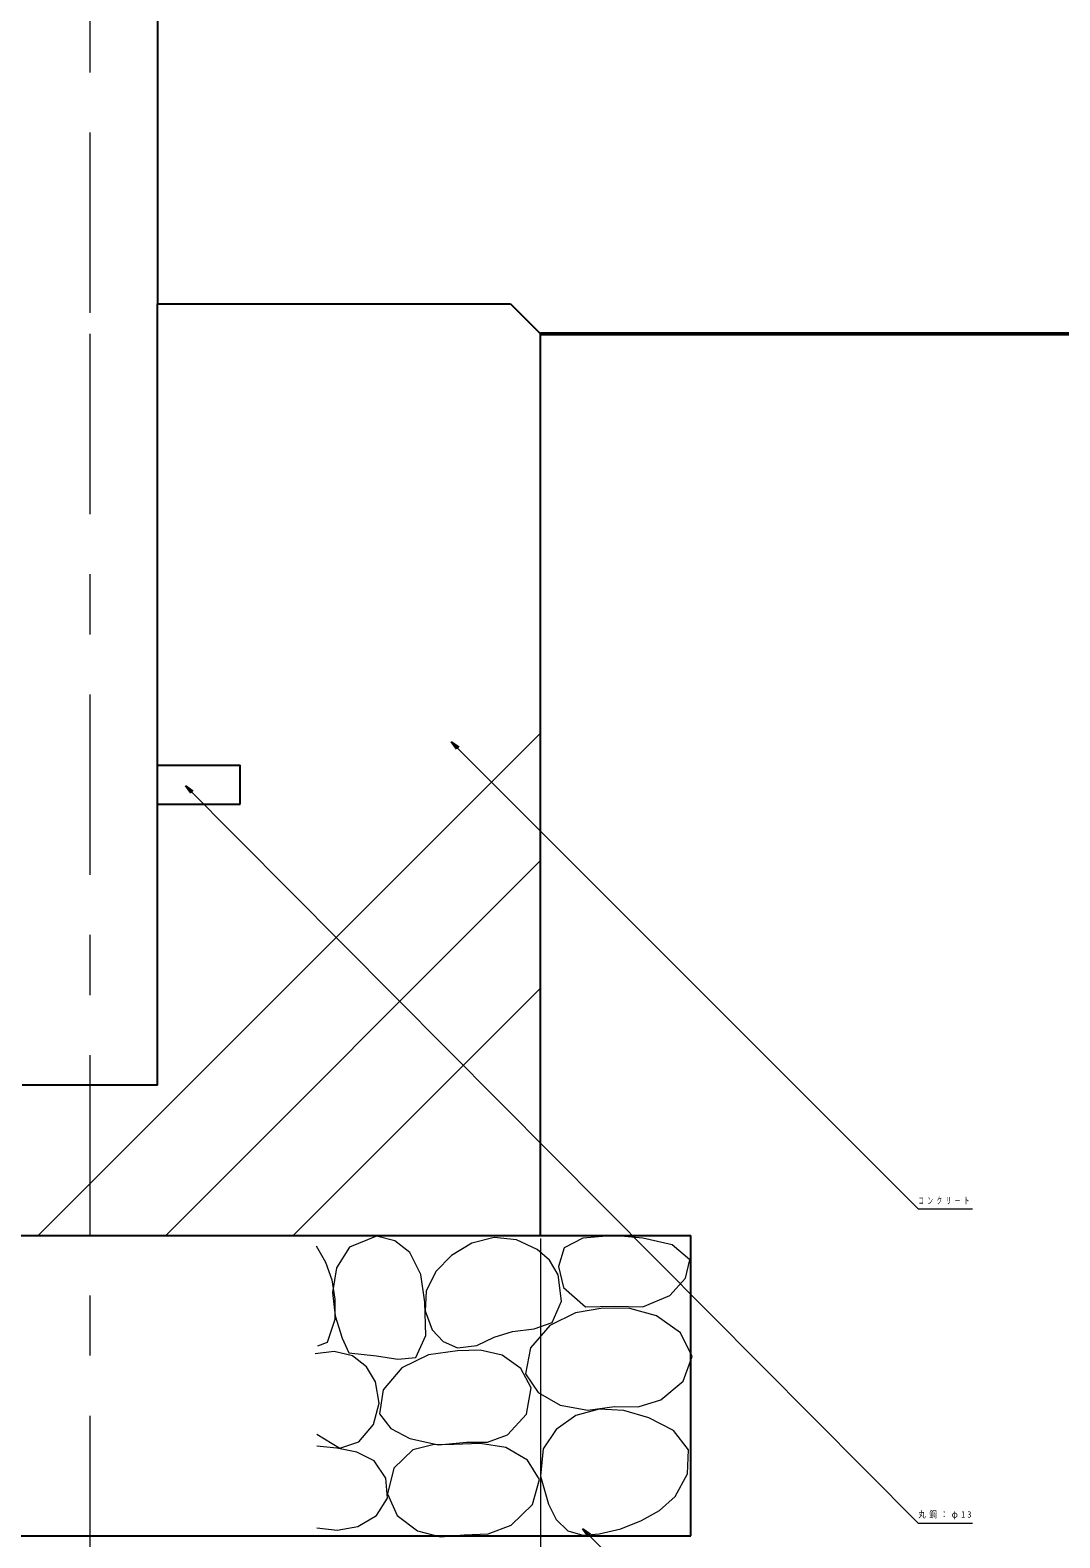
# Model space of a CAD drawing. Units: millimetres on the paper, scale 1:20. Extents: x -385 to 0, y 0 to 267.
# Drawn here: x -291.92 to -274.79, y 96.41 to 121.49 of the extents above; entities that cross this region are included whole.
import ezdxf

# ---------------------------------------------------------------- set-up
doc = ezdxf.new("R2010")
doc.units = ezdxf.units.MM
doc.linetypes.add('USER2', pattern=[6, 3, -1, 1, -1])
doc.layers.add('1_20', color=7, linetype='Continuous', lineweight=25)
doc.styles.add('ＭＳ ゴシック', font='')
doc.styles.get('ＭＳ ゴシック').set_extended_font_data('MS Gothic')

msp = doc.modelspace()

# ---------------------------------------------------------------- linework, layer by layer
at = {"layer": '1_20', "color": 4, "linetype": 'USER2', "lineweight": 13}
msp.add_line((-290.925, 131.788), (-290.925, 116.44), dxfattribs=at)
msp.add_line((-290.925, 131.788), (-290.925, 116.44), dxfattribs=at)
at = {"layer": '1_20', "color": 4}
msp.add_line((-289.8, 130.39), (-289.8, 116.94), dxfattribs=at)
at = {"layer": '1_20'}
for p, q in [((-289.8, 103.94), (-289.8, 116.94)), ((-289.8, 116.94), (-283.925, 116.94)), ((-283.925, 116.94), (-283.425, 116.44)), ((-283.425, 101.44), (-283.425, 116.44)), ((-284.821, 109.529), (-284.91, 109.653)), ((-284.91, 109.653), (-284.786, 109.565)), ((-284.91, 109.653), (-284.804, 109.547)), ((-289.8, 109.265), (-288.425, 109.265)), ((-288.425, 108.615), (-288.425, 109.265)), ((-289.246, 108.796), (-289.334, 108.92)), ((-289.334, 108.92), (-289.21, 108.832)), ((-289.334, 108.92), (-289.228, 108.814)), ((-289.8, 108.615), (-288.425, 108.615)), ((-289.8, 103.94), (-292.05, 103.94)), ((-300.925, 101.44), (-280.925, 101.44)), ((-280.925, 96.44), (-280.925, 101.44)), ((-300.925, 96.44), (-280.925, 96.44)), ((-282.637, 96.435), (-282.725, 96.559)), ((-282.725, 96.559), (-282.601, 96.471)), ((-282.725, 96.559), (-282.619, 96.453))]:
    msp.add_line(p, q, dxfattribs=at)
at = {"layer": '1_20', "linetype": 'USER2', "lineweight": 13}
msp.add_line((-290.925, 116.44), (-290.925, 94.692), dxfattribs=at)
at = {"layer": '1_20', "lineweight": 50}
msp.add_line((-283.425, 116.44), (-213.425, 116.44), dxfattribs=at)
at = {"layer": '1_20', "lineweight": 13}
for p, q in [((-290.925, 102.298), (-283.425, 109.798)), ((-289.661, 101.44), (-283.425, 107.677)), ((-287.54, 101.44), (-283.425, 105.555)), ((-291.783, 101.44), (-290.925, 102.298)), ((-280.925, 101.44), (-287.175, 101.44)), ((-283.425, 101.39), (-283.425, 76.39)), ((-280.925, 101.44), (-280.925, 96.44)), ((-283.425, 100.44), (-283.425, 75.44)), ((-280.925, 96.44), (-287.175, 96.44))]:
    msp.add_line(p, q, dxfattribs=at)
for points in [[(-284.91, 109.653), (-277.14, 101.883), (-276.24, 101.883)], [(-289.334, 108.92), (-277.14, 96.652), (-276.24, 96.652)], [(-287.16, 101.269), (-287.005, 100.993), (-286.9, 100.699), (-286.85, 100.382), (-286.85, 100.042), (-286.974, 99.658), (-287.135, 99.596)], [(-287.147, 98.134), (-286.763, 97.899), (-286.447, 98.006), (-286.206, 98.295), (-286.109, 98.65), (-286.169, 99.002), (-286.322, 99.256), (-286.553, 99.435), (-286.857, 99.507), (-287.172, 99.472)], [(-287.147, 96.573), (-286.809, 96.534), (-286.466, 96.598), (-286.153, 96.782), (-285.97, 97.069), (-286, 97.403), (-286.193, 97.688), (-286.484, 97.836), (-286.813, 97.899), (-287.147, 97.936)], [(-282.725, 96.559), (-277.14, 91.011), (-276.84, 91.011)]]:
    msp.add_lwpolyline(points, dxfattribs=at)
for points in [[(-286.615, 99.485), (-286.156, 99.435), (-285.797, 99.379), (-285.5, 99.411), (-285.333, 99.777), (-285.351, 100.327), (-285.416, 100.789), (-285.599, 101.157), (-285.849, 101.351), (-286.156, 101.43), (-286.602, 101.244), (-286.819, 100.9), (-286.887, 100.488), (-286.843, 100.101), (-286.726, 99.733)], [(-284.484, 99.609), (-284.197, 99.746), (-283.889, 99.844), (-283.532, 99.886), (-283.232, 99.993), (-283.076, 100.346), (-283.133, 100.786), (-283.275, 101.027), (-283.48, 101.207), (-283.824, 101.365), (-284.199, 101.405), (-284.57, 101.312), (-284.905, 101.108), (-285.167, 100.841), (-285.326, 100.513), (-285.342, 100.183), (-285.227, 99.869), (-285.044, 99.674), (-284.806, 99.572)], [(-282.192, 100.265), (-281.723, 100.254), (-281.275, 100.439), (-281.014, 100.728), (-280.94, 101.034), (-281.235, 101.281), (-281.721, 101.393), (-282.028, 101.424), (-282.328, 101.43), (-282.723, 101.396), (-283.034, 101.232), (-283.128, 100.923), (-283.046, 100.575), (-282.675, 100.253)], [(-282.192, 98.593), (-281.803, 98.586), (-281.423, 98.704), (-281.053, 99.016), (-280.903, 99.423), (-281.095, 99.818), (-281.498, 100.104), (-281.941, 100.226), (-282.39, 100.228), (-282.846, 100.153), (-283.269, 99.943), (-283.594, 99.568), (-283.678, 99.138), (-283.466, 98.826), (-283.096, 98.618), (-282.638, 98.532)], [(-284.657, 97.998), (-284.307, 98.002), (-283.976, 98.122), (-283.661, 98.466), (-283.579, 98.903), (-283.751, 99.227), (-284.062, 99.448), (-284.428, 99.53), (-284.806, 99.522), (-285.29, 99.453), (-285.735, 99.237), (-286.041, 98.873), (-286.107, 98.469), (-285.914, 98.226), (-285.599, 98.06), (-285.122, 97.956)], [(-282.452, 96.474), (-282.092, 96.561), (-281.746, 96.697), (-281.446, 96.862), (-281.188, 97.094), (-280.981, 97.476), (-280.965, 97.874), (-281.214, 98.193), (-281.622, 98.407), (-282.04, 98.528), (-282.449, 98.549), (-282.836, 98.444), (-283.164, 98.213), (-283.381, 97.887), (-283.424, 97.437), (-283.294, 96.97), (-283.164, 96.711), (-282.972, 96.524), (-282.721, 96.454)], [(-284.694, 96.461), (-284.297, 96.477), (-283.914, 96.622), (-283.557, 96.961), (-283.443, 97.378), (-283.641, 97.7), (-284, 97.911), (-284.431, 97.976), (-284.868, 97.961), (-285.219, 97.955), (-285.549, 97.874), (-285.864, 97.566), (-285.97, 97.143), (-285.808, 96.778), (-285.475, 96.523), (-285.087, 96.427)]]:
    msp.add_lwpolyline(points, close=True, dxfattribs=at)

# ---------------------------------------------------------------- texts
at = {"layer": '1_20', "char_height": 0.11, "attachment_point": 4, "style": 'ＭＳ ゴシック'}
for s, insert in [('\\T1.64;\\W0.6;コンクリート', (-277.14, 102.015)), ('\\T1.5;\\W0.8;丸鋼：φ13', (-277.14, 96.784))]:
    msp.add_mtext(s, dxfattribs=dict(at, insert=insert))

doc.saveas('drawing.dxf')
